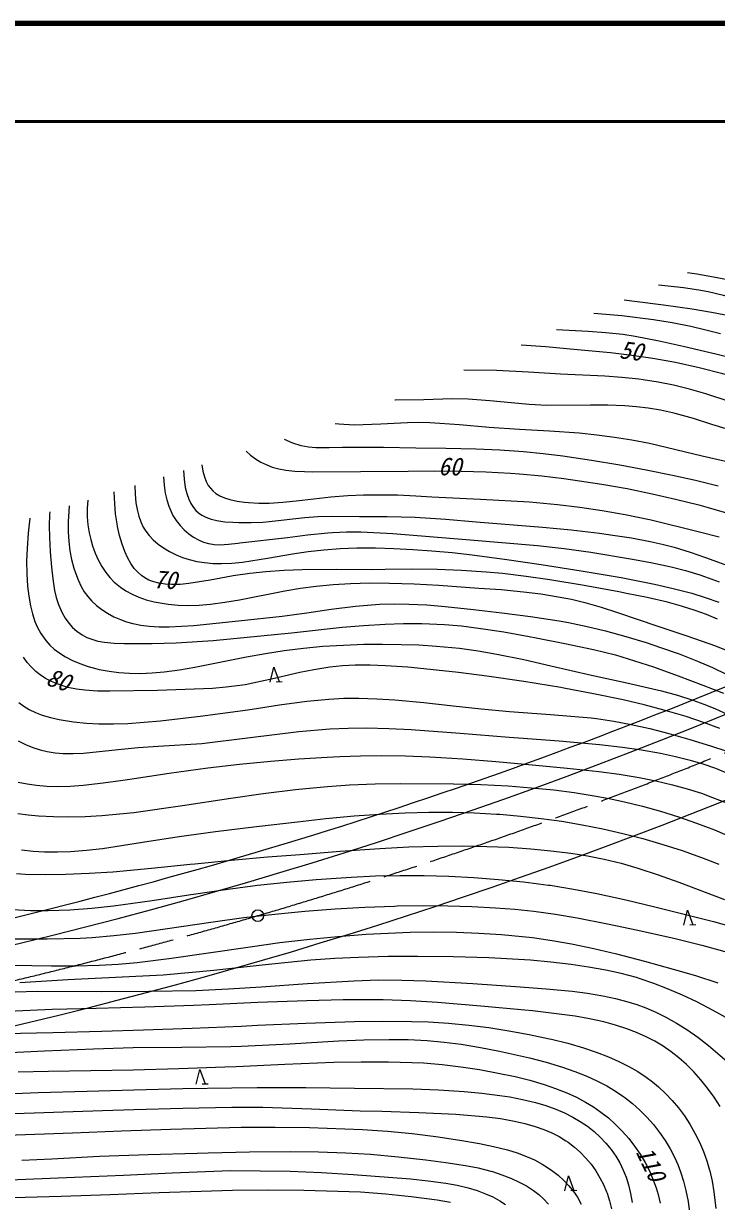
# Model space of a CAD drawing. Units: millimetres at full size, sheet at 1:1000; details may follow other scales. Extents: x 40000 to 680000, y 20000 to 380000.
# Drawn here: x 435110 to 505894, y 259732 to 380000 of the extents above; entities that cross this region are included whole.
import ezdxf
from ezdxf.enums import TextEntityAlignment as Align

# ---------------------------------------------------------------- set-up
doc = ezdxf.new("R2010")
doc.units = ezdxf.units.MM
doc.header["$LTSCALE"] = 1000
doc.linetypes.add('CHAIN', pattern=[18.5, 12, -1.5, 3.5, -1.5])
for name, color, linetype, lineweight in [('M-BGD', 7, 'Continuous', 25), ('M-BMK', 2, 'CHAIN', 13), ('M-BMK-SRVR', 3, 'Continuous', 25), ('M-STR-STR1', 1, 'Continuous', 25), ('M-TTL', 2, 'Continuous', 140), ('M-TTL-LINE', 7, 'Continuous', 50)]:
    doc.layers.add(name, color=color, linetype=linetype, lineweight=lineweight)
doc.layers.add('M-BGD-HTXT', color=7, linetype='Continuous')
doc.styles.add('ＭＳ ゴシック', font='')
doc.styles.get('ＭＳ ゴシック').set_extended_font_data('MS Gothic')

# ---------------------------------------------------------------- blocks, each defined once
blk = doc.blocks.new('BUHIN17')
at = {"color": 7, "linetype": 'Continuous', "lineweight": 25}
blk.add_line((-706, -282), (-595, -872), dxfattribs=at)
blk.add_lwpolyline([(-818, 311), (737, 139), (-649, -588)], dxfattribs=at)
blk = doc.blocks.new('BUHIN20')
at = {"color": 3, "linetype": 'Continuous', "lineweight": 25}
blk.add_circle((0, 0), 597, dxfattribs=at)

msp = doc.modelspace()

# ---------------------------------------------------------------- linework, layer by layer
at = {"layer": 'M-BGD'}
for points in [[(528330, 345404), (526330, 346618), (524294, 347784), (523244, 348337), (521786, 349037), (520301, 349684), (517616, 350733), (515456, 351502), (513277, 352213), (511292, 352800), (509292, 353329), (508047, 353625), (505982, 354044), (503897, 354407), (502920, 354558)], [(528086, 343680), (526749, 344205), (525712, 344670), (524685, 345182), (521250, 347051), (519961, 347687), (518645, 348267), (517933, 348557), (515957, 349282), (513959, 349953), (511055, 350921), (508136, 351829), (506603, 352245), (505048, 352604), (504099, 352786), (502543, 353018), (500966, 353192), (499981, 353278)], [(507351, 350124), (505379, 350505), (503399, 350836), (500469, 351259), (497538, 351623), (496735, 351714), (496453, 351742)], [(506298, 348311), (504793, 348709), (503277, 349065), (501373, 349428), (499449, 349735), (496234, 350143), (493375, 350402)], [(526379, 335924), (524147, 337838), (522749, 338981), (521313, 340077), (520173, 340877), (519002, 341624), (517657, 342383), (516530, 342935), (515376, 343432), (513964, 343967), (512519, 344451), (509140, 345422), (505831, 346257), (502508, 347037), (500054, 347569), (497592, 348041), (496340, 348238), (494578, 348430), (492799, 348564), (489556, 348739)], [(517859, 340169), (516109, 341012), (514662, 341642), (513182, 342220), (510408, 343161), (508480, 343728), (506540, 344251), (504131, 344843), (501710, 345376), (499383, 345810), (497239, 346118), (495076, 346368), (490955, 346755), (488450, 346985), (485936, 347163)], [(520905, 335582), (519689, 336095), (519063, 336464), (518467, 336885), (516793, 338126), (516136, 338511), (515452, 338843), (514558, 339199), (513626, 339504), (509893, 340509), (504796, 342206), (503157, 342664), (501492, 343066), (499952, 343379), (498402, 343632), (497956, 343692), (496238, 343875), (494504, 343998), (489966, 344213), (486702, 344415), (483432, 344573), (480085, 344616)], [(509462, 337834), (505419, 339068), (503563, 339661), (501684, 340197), (501404, 340266), (500162, 340526), (498909, 340727), (497726, 340866), (496540, 340960), (494782, 341021), (493013, 341023), (488576, 340999), (486751, 341104), (484920, 341270), (482727, 341483), (480517, 341637), (478889, 341666), (476002, 341576), (473103, 341547), (473043, 341550)], [(508773, 334848), (504434, 335820), (499046, 337119), (497261, 337462), (495465, 337747), (493670, 337979), (491870, 338167), (488830, 338395), (485786, 338564), (482671, 338740), (479637, 339019), (476597, 339237), (475466, 339262), (474320, 339240), (471611, 339090), (468873, 339000), (467332, 339093), (466953, 339139)], [(506053, 332772), (503739, 333349), (501408, 333868), (498729, 334405), (496033, 334900), (493119, 335397), (490192, 335834), (488191, 336083), (486185, 336282), (483763, 336451), (481327, 336560), (478259, 336627), (475189, 336635), (471895, 336707), (468531, 336719), (467706, 336701), (466331, 336663), (464954, 336686), (464217, 336754), (463483, 336884), (462615, 337141), (461759, 337537)], [(457837, 336326), (458289, 335920), (458791, 335551), (459355, 335213), (459947, 334928), (460519, 334713), (461198, 334524), (461896, 334393), (462840, 334292), (463802, 334250), (464666, 334240), (474415, 334280), (477108, 334318), (479808, 334296), (482327, 334217), (484842, 334077), (485789, 334008), (488047, 333804), (490310, 333538), (494190, 332968), (496760, 332512), (499327, 331994), (501715, 331453), (504091, 330853), (505047, 330594), (506903, 330057)], [(451436, 334351), (451506, 333481), (451635, 332629), (451781, 332013), (451982, 331429), (452196, 330980), (452455, 330574), (452695, 330288), (452969, 330037), (453332, 329789), (453737, 329586), (454272, 329396), (454846, 329258), (455658, 329138), (456501, 329076), (457115, 329055), (458349, 329047), (459551, 329098), (460216, 329152), (463829, 329581), (465172, 329668), (466530, 329695), (469430, 329665), (472271, 329660), (475116, 329603), (478237, 329388), (481356, 329117), (488129, 328584), (491041, 328300), (493958, 327954), (495296, 327771), (497214, 327474), (499131, 327117), (500360, 326843), (501578, 326530), (503192, 326040), (504789, 325492), (506752, 324772)], [(453332, 334936), (453430, 334308), (453583, 333716), (453759, 333257), (453984, 332838), (454192, 332548), (454434, 332288), (454764, 332021), (455147, 331792), (455642, 331573), (456188, 331401), (456932, 331241), (457698, 331138), (458103, 331102), (459159, 331042), (460188, 331043), (461581, 331121), (462951, 331258), (464775, 331473), (466507, 331670), (468231, 331805), (469833, 331877), (471444, 331896), (473318, 331864), (475193, 331773), (476810, 331680), (481797, 331440), (486786, 331156), (489672, 330903), (491945, 330623), (494221, 330283), (496556, 329871), (498880, 329401), (499232, 329324), (504034, 328150), (506175, 327595)], [(449417, 333728), (449473, 332875), (449587, 332036), (449736, 331363), (449944, 330707), (450139, 330236), (450375, 329778), (450705, 329258), (451095, 328759), (451527, 328305), (452000, 327896), (452482, 327556), (452990, 327271), (453482, 327062), (453988, 326912), (454046, 326899), (454592, 326816), (455146, 326792), (456059, 326845), (456988, 326960), (457209, 326989), (462061, 327516), (464123, 327787), (466189, 327997), (466657, 328029), (468112, 328089), (469580, 328090), (472828, 327944), (480312, 327333), (487625, 326713), (490343, 326398), (493054, 326024), (497121, 325357), (499199, 324968), (501263, 324520), (502735, 324144), (504198, 323708), (504672, 323551), (506187, 322988)], [(506015, 319171), (504879, 319653), (503711, 320082), (502313, 320524), (500892, 320911), (498816, 321392), (496711, 321819), (495919, 321971), (492390, 322620), (488867, 323207), (486458, 323552), (484035, 323838), (482359, 323994), (479862, 324147), (477363, 324240), (474712, 324277), (472052, 324254), (470652, 324219), (467113, 324256), (463563, 324232), (461742, 324158), (459862, 324020), (458218, 323841), (456507, 323594), (456363, 323570), (454182, 323164), (452009, 322820), (451109, 322739), (450232, 322720), (449568, 322759), (448925, 322856), (448405, 322992), (447906, 323184), (447516, 323391), (447151, 323642), (446773, 323979), (446427, 324370), (446076, 324867), (445758, 325423), (445443, 326110), (445170, 326849), (444912, 327741), (444712, 328649), (444665, 328912), (444512, 329937), (444422, 330948), (444384, 332175)], [(446483, 332823), (446503, 331935), (446582, 331067), (446701, 330374), (446878, 329696), (447085, 329131), (447346, 328593), (447599, 328181), (447954, 327718), (448361, 327287), (448853, 326859), (449399, 326465), (450029, 326089), (450692, 325764), (451358, 325497), (452045, 325278), (452815, 325088), (453597, 324957), (454470, 324876), (455345, 324855), (456401, 324898), (457470, 325003), (460033, 325409), (462599, 325866), (464188, 326101), (465773, 326275), (467464, 326398), (469154, 326461), (471052, 326466), (472952, 326411), (474888, 326303), (476825, 326153), (478883, 325988), (480937, 325763), (484465, 325284), (487993, 324758), (492073, 324130), (496151, 323442), (499573, 322756), (501472, 322322), (503363, 321828), (504751, 321408), (506127, 320929)], [(439780, 330754), (439723, 330174), (439667, 329141), (439670, 328094), (439731, 327129), (439853, 326161), (440025, 325272), (440255, 324395), (440407, 323925), (440680, 323210), (441011, 322512), (441318, 321986), (441676, 321484), (442093, 321012), (442555, 320580), (443098, 320159), (443680, 319785), (444340, 319435), (445028, 319139), (445637, 318926), (446265, 318750), (447101, 318580), (447948, 318469), (448956, 318405), (449976, 318401), (451245, 318458), (452514, 318555), (457058, 319000), (461526, 319498), (464036, 319824), (466523, 320197), (469012, 320510), (471456, 320703), (472960, 320747), (474465, 320731), (476320, 320641), (478177, 320492), (481062, 320179), (483954, 319824), (486892, 319450), (489825, 319016), (490789, 318848), (492684, 318448), (494567, 317990), (496639, 317420), (498697, 316791), (500162, 316309), (502071, 315632), (503965, 314896), (505473, 314251), (506955, 313551)], [(441665, 331336), (441615, 330500), (441624, 329650), (441693, 328820), (441821, 327994), (441972, 327323), (442164, 326659), (442436, 325911), (442765, 325186), (443113, 324555), (443515, 323951), (443928, 323436), (444383, 322965), (444508, 322851), (445022, 322438), (445573, 322073), (446209, 321728), (446877, 321435), (447647, 321166), (448438, 320954), (449878, 320703), (450888, 320615), (451901, 320587), (453046, 320621), (454192, 320716), (455687, 320913), (457184, 321171), (461790, 322070), (463402, 322343), (465009, 322554), (466753, 322720), (468504, 322826), (470491, 322881), (472486, 322876), (474997, 322799), (477519, 322662), (481611, 322363), (483895, 322206), (486182, 321989), (487960, 321765), (489727, 321481), (491088, 321214), (492449, 320898), (494115, 320419), (495777, 319878), (499889, 318459), (502852, 317485), (505796, 316454), (507053, 315946)], [(437790, 330140), (437770, 329881), (437728, 328731), (437745, 327568), (437833, 326049), (437966, 324511), (438089, 323310), (438272, 322113), (438440, 321381), (438666, 320668), (439040, 319824), (439356, 319292), (439730, 318783), (440123, 318346), (440556, 317955), (441090, 317579), (441569, 317328), (442081, 317128), (442712, 316954), (443376, 316835), (444365, 316740), (445379, 316704), (445679, 316700), (448237, 316709), (450717, 316778), (454467, 316993), (462473, 317774), (467648, 318360), (469842, 318555), (472050, 318691), (473921, 318749), (475801, 318748), (478096, 318653), (479845, 318497), (481588, 318282), (484177, 317880), (486770, 317415), (487469, 317286), (490407, 316716), (493327, 316088), (495573, 315528), (497515, 314948), (499448, 314307), (501979, 313396), (504500, 312437), (506620, 311641)], [(435764, 329515), (435585, 327956), (435465, 326389), (435423, 325108), (435442, 323815), (435525, 322558), (435644, 321548), (435824, 320535), (436023, 319736), (436277, 318964), (436546, 318329), (436866, 317728), (437380, 316993), (437793, 316536), (438253, 316119), (438802, 315707), (439401, 315333), (440102, 314971), (440845, 314656), (441702, 314363), (442586, 314123), (442848, 314063), (443852, 313872), (444853, 313742), (445939, 313664), (447022, 313647), (448250, 313693), (449484, 313798), (451052, 314005), (452616, 314271), (457884, 315333), (459818, 315692), (461736, 315988), (463722, 316232), (465700, 316415), (467781, 316545), (469870, 316616), (471783, 316631), (473702, 316602), (475501, 316552), (477308, 316442), (479658, 316212), (481555, 315945), (483452, 315617), (486221, 315055), (488983, 314433), (493132, 313478), (496726, 312694), (500294, 311855), (501902, 311413), (503487, 310915), (504608, 310515), (505721, 310070), (507059, 309462)], [(506249, 308034), (504681, 308611), (502795, 309233), (500893, 309797), (500651, 309865), (498510, 310433), (496350, 310944), (493338, 311578), (490303, 312154), (490008, 312208), (486228, 312821), (482433, 313375), (479539, 313746), (476631, 314063), (474354, 314280), (472075, 314436), (470532, 314487), (468992, 314477), (467698, 314413), (466411, 314288), (466184, 314259), (464758, 314028), (463340, 313737), (460561, 313088), (457762, 312497), (457201, 312404), (455807, 312228), (454405, 312112), (451608, 311993), (448804, 311915), (443922, 311818), (442651, 311844), (441383, 311932), (440511, 312048), (439645, 312224), (439333, 312306), (438634, 312534), (437956, 312819), (437368, 313129), (436812, 313489), (436370, 313837), (435914, 314273), (435494, 314760), (435098, 315315)], [(434618, 310682), (435129, 310304), (435677, 309974), (436330, 309657), (437026, 309387), (437867, 309133), (438743, 308931), (440226, 308696), (441528, 308569), (442814, 308503), (444295, 308493), (445773, 308544), (447441, 308658), (449107, 308813), (453440, 309317), (457744, 309878), (458454, 309981), (461256, 310432), (464060, 310822), (466283, 311033), (467812, 311105), (469352, 311118), (471193, 311065), (473035, 310952), (476007, 310679), (478993, 310344), (481862, 310020), (484745, 309748), (488929, 309457), (493109, 309107), (493625, 309046), (495399, 308773), (497165, 308440), (499097, 308011), (501028, 307520), (503161, 306914), (505282, 306253), (506942, 305715)], [(434568, 306757), (435301, 306390), (436064, 306077), (436796, 305838), (437539, 305658), (438348, 305533), (439171, 305468), (440187, 305457), (441218, 305507), (444783, 305892), (446834, 306081), (448874, 306209), (453313, 306476), (458269, 307096), (463230, 307721), (466400, 307995), (468259, 308067), (470130, 308080), (472422, 308027), (474717, 307914), (479703, 307540), (484707, 307129), (485679, 307060), (489823, 306762), (493963, 306405), (496312, 306125), (498244, 305845), (500168, 305505), (501699, 305178), (503212, 304794), (504508, 304407), (505789, 303961), (506913, 303508)], [(434553, 302557), (435480, 302362), (436420, 302226), (437491, 302137), (438573, 302108), (439878, 302141), (441203, 302234), (443232, 302464), (445262, 302754), (445956, 302858), (449991, 303467), (453950, 304004), (457173, 304385), (460372, 304702), (463241, 304929), (466117, 305097), (467427, 305152), (469543, 305236), (471671, 305260), (474140, 305222), (476621, 305123), (479977, 304915), (483352, 304645), (487434, 304278), (490657, 303988), (493872, 303638), (495949, 303355), (498009, 303015), (499715, 302675), (501403, 302279), (502889, 301870), (504355, 301404), (505504, 300991), (506925, 300417)], [(434543, 299359), (435581, 299218), (436622, 299118), (438159, 299028), (439681, 298999), (441390, 299031), (443098, 299123), (446388, 299435), (451355, 300145), (456295, 300897), (459590, 301370), (462902, 301785), (463934, 301897), (466168, 302107), (468418, 302258), (471022, 302366), (473632, 302415), (479018, 302373), (481815, 302293), (484620, 302154), (486958, 301980), (489289, 301747), (491353, 301483), (493407, 301160), (494950, 300873), (496485, 300547), (498342, 300091), (500184, 299576), (502029, 298998), (503865, 298359), (505690, 297661), (507500, 296904)], [(434891, 295640), (436080, 295510), (437262, 295440), (438590, 295426), (439920, 295472), (441554, 295599), (443182, 295786), (447277, 296403), (451021, 296985), (454725, 297502), (458904, 298024), (463092, 298499), (465987, 298829), (468888, 299100), (471495, 299285), (474104, 299411), (476506, 299468), (478919, 299466), (481173, 299405), (483426, 299284), (483766, 299261), (485875, 299084), (487990, 298846), (490090, 298550), (492192, 298193), (494273, 297778), (496342, 297304), (498377, 296776), (500405, 296189), (502394, 295549), (504363, 294854), (506122, 294176)], [(434393, 293206), (435272, 293163), (437342, 293127), (439392, 293152), (441807, 293247), (444215, 293402), (448173, 293751), (452137, 294161), (452612, 294211), (456326, 294587), (460046, 294904), (463378, 295164), (467438, 295502), (471521, 295782), (474472, 295928), (477432, 296015), (479945, 296032), (482453, 295988), (484693, 295893), (486927, 295737), (488972, 295536), (491009, 295276), (492722, 295007), (494437, 294688), (496152, 294255), (497850, 293765), (499953, 293086), (502054, 292343), (506706, 290573)], [(433982, 289534), (435804, 289454), (437619, 289434), (439854, 289500), (442071, 289683), (444287, 289927), (448235, 290467), (452186, 291067), (452472, 291110), (455741, 291595), (459014, 292020), (461993, 292348), (464989, 292618), (468581, 292855), (471058, 292965), (473538, 293015), (476051, 293004), (478563, 292934), (481104, 292802), (483642, 292610), (486195, 292356), (488752, 292042), (488911, 292020), (491295, 291624), (493668, 291169), (496626, 290531), (499591, 289829), (505584, 288304), (508095, 287593)], [(434082, 286546), (437506, 286552), (440904, 286617), (442136, 286681), (444344, 286879), (446556, 287138), (454486, 288291), (457619, 288714), (460768, 289077), (463853, 289374), (466943, 289610), (469979, 289783), (473019, 289895), (473279, 289902), (475869, 289945), (478459, 289927), (480899, 289852), (483335, 289716), (485289, 289562), (487239, 289365), (489458, 289055), (491678, 288685), (494772, 288089), (497876, 287430), (501677, 286590), (504397, 285903), (507113, 285155)], [(433946, 283857), (437954, 283783), (440406, 283793), (442847, 283864), (444767, 283970), (446700, 284130), (450236, 284576), (453767, 285082), (458244, 285741), (461297, 286158), (464366, 286516), (467231, 286791), (470113, 287008), (472360, 287133), (474621, 287218), (476969, 287250), (479328, 287221), (481626, 287134), (483923, 286987), (487105, 286681), (489097, 286385), (491076, 286031), (493368, 285553), (495673, 285011), (498549, 284266), (501468, 283459), (503750, 282790), (506018, 282062)], [(507222, 278312), (505565, 279237), (503893, 280103), (502410, 280807), (500904, 281455), (499510, 281991), (498099, 282470), (497721, 282587), (496159, 282995), (494586, 283345), (492825, 283670), (491053, 283936), (488974, 284180), (486886, 284366), (482638, 284606), (478986, 284709), (475339, 284753), (472343, 284732), (469342, 284651), (466904, 284535), (464467, 284368), (459502, 283863), (454535, 283311), (449385, 282825), (439646, 282350), (434718, 282064)], [(434258, 281142), (436524, 281188), (443090, 281162), (447896, 281195), (452710, 281281), (456034, 281435), (459367, 281650), (464105, 281987), (468847, 282264), (471356, 282350), (473768, 282328), (476190, 282247), (480991, 281969), (485845, 281637), (488495, 281445), (491148, 281192), (492722, 280986), (494291, 280719), (495569, 280446), (496840, 280112), (497761, 279825), (498671, 279499), (499705, 279052), (500726, 278544), (501802, 277938), (502853, 277277), (503977, 276495), (505081, 275653), (506985, 274036)], [(506261, 269414), (505651, 270370), (504991, 271291), (504310, 272143), (503578, 272960), (502834, 273702), (502053, 274397), (501277, 275009), (500461, 275575), (500453, 275580), (499603, 276087), (498718, 276546), (497734, 276984), (496724, 277367), (495566, 277739), (494373, 278058), (492929, 278375), (491453, 278636), (489278, 278939), (487094, 279182), (486320, 279262), (481824, 279686), (477410, 280044), (474630, 280213), (471850, 280321), (471474, 280331), (467760, 280305), (464041, 280220), (459059, 280038), (454069, 279812), (452472, 279737), (447498, 279575), (442516, 279448), (438035, 279316), (433542, 279124)], [(433114, 276886), (438102, 276987), (443099, 277107), (447366, 277243), (452349, 277415), (457344, 277633), (459004, 277718), (463961, 277940), (468920, 278103), (471829, 278142), (474755, 278120), (476463, 278074), (478536, 277937), (480605, 277739), (482644, 277484), (484699, 277167), (486753, 276788), (488831, 276343), (489051, 276293), (490695, 275879), (492325, 275407), (493601, 274980), (494859, 274496), (495919, 274027), (496948, 273506), (497846, 272987), (498710, 272418), (499356, 271938), (499978, 271423), (500691, 270760), (501365, 270050), (502011, 269282), (502617, 268467), (503181, 267606), (503694, 266713), (504154, 265793), (504562, 264840), (504906, 263887), (505193, 262911), (505203, 262872), (505446, 261798), (505629, 260715), (505829, 259009)], [(432283, 274867), (437267, 275096), (442261, 275326), (446297, 275461), (451281, 275493), (456281, 275546), (457342, 275580), (462326, 275826), (467320, 276116), (469887, 276224), (472455, 276271), (474394, 276252), (476344, 276174), (478076, 276010), (479814, 275785), (481778, 275465), (483745, 275083), (486795, 274392), (488487, 273950), (490163, 273449), (491420, 273015), (492653, 272527), (493683, 272058), (494694, 271532), (495579, 271005), (496436, 270426), (496534, 270354), (497317, 269735), (498072, 269060), (498788, 268339), (499461, 267575), (500080, 266781), (500651, 265951), (501159, 265108), (501612, 264238), (501944, 263503), (502234, 262754), (502533, 261819), (502777, 260859), (502993, 259738), (503151, 258605)], [(434550, 272964), (437647, 273044), (446302, 273175), (450984, 273292), (455679, 273470), (456818, 273525), (461801, 273755), (466794, 273948), (469592, 274002), (472394, 273997), (475981, 273876), (477885, 273709), (479797, 273481), (481690, 273194), (483599, 272844), (485329, 272474), (486817, 272102), (488300, 271668), (489463, 271271), (490611, 270814), (491585, 270365), (492532, 269863), (493321, 269384), (494092, 268852), (494850, 268256), (495581, 267604), (496274, 266906), (496931, 266157), (497536, 265378), (498098, 264557), (498595, 263723), (499038, 262864), (499411, 262013), (499729, 261136), (499934, 260439), (500140, 259542)], [(431625, 270650), (436611, 270840), (441607, 271001), (446393, 271137), (451381, 271253), (456380, 271342), (458970, 271380), (463945, 271364), (468935, 271302), (474874, 271218), (477490, 271118), (480108, 270959), (481930, 270792), (483765, 270562), (484774, 270406), (486088, 270152), (487400, 269836), (488458, 269524), (489494, 269155), (490373, 268782), (491234, 268351), (491986, 267910), (492709, 267416), (492726, 267404), (493391, 266875), (494027, 266291), (494606, 265678), (495139, 265026), (495604, 264365), (496015, 263675), (496377, 262941), (496669, 262204), (496906, 261437), (497116, 260537), (497270, 259609)], [(433196, 268673), (438181, 268863), (443176, 269015), (446393, 269108), (451381, 269257), (456379, 269348), (459538, 269351), (464515, 269188), (469512, 268994), (471710, 268946), (475483, 268827), (479283, 268646), (482421, 268378), (483848, 268189), (485266, 267941), (486327, 267700), (487376, 267400), (488246, 267091), (489090, 266728), (489816, 266354), (490523, 265921), (490747, 265768), (491378, 265286), (491983, 264748), (492556, 264156), (493085, 263523), (493562, 262860), (493992, 262157), (494359, 261446), (494669, 260713), (494721, 260571), (494968, 259778), (495157, 258972)], [(433394, 266507), (440127, 266729), (445112, 266929), (450106, 267122), (457324, 267326), (460825, 267330), (464329, 267273), (469743, 267087), (472275, 266900), (474801, 266653), (477226, 266356), (479675, 265996), (481685, 265654), (483116, 265358), (484531, 265003), (485527, 264696), (486502, 264332), (487306, 263972), (488095, 263551), (488373, 263385), (489057, 262926), (489710, 262416), (490292, 261887), (490830, 261318), (491286, 260750), (491690, 260152), (492075, 259444)], [(434944, 263941), (438010, 264080), (442874, 264340), (447856, 264529), (452850, 264669), (453980, 264698), (458200, 264796), (462421, 264833), (465230, 264802), (468047, 264711), (470562, 264568), (473369, 264296), (476192, 263982), (478235, 263724), (480268, 263407), (481561, 263149), (482844, 262831), (482999, 262788), (483981, 262465), (484947, 262083), (485746, 261713), (486483, 261317), (487199, 260865), (487740, 260457), (488236, 260008), (488731, 259444)], [(430367, 261808), (435347, 262003), (440330, 262215), (445304, 262431), (450298, 262643), (456245, 262875), (459291, 262874), (462345, 262813), (465540, 262688), (468794, 262499), (474623, 262027), (476431, 261843), (478240, 261598), (479399, 261386), (480537, 261116), (481436, 260846), (482311, 260520), (483043, 260188), (483748, 259801), (484353, 259404)], [(432835, 260095), (438969, 260259), (443954, 260443), (448948, 260635), (456465, 260873), (460091, 260902), (463728, 260871), (469544, 260699), (472106, 260493), (474711, 260222), (476024, 260068), (477373, 259889), (478720, 259648)]]:
    msp.add_lwpolyline(points, dxfattribs=at)
at = {"layer": 'M-BMK'}
for start, end in [(286.36137, 297.59588), (275.12685, 286.36137)]:
    msp.add_arc((315378, 778260), 510000, start, end, dxfattribs=at)
at = {"layer": 'M-STR-STR1'}
for centre, radius, start, end in [((315378, 778260), 503750, 286.36137, 297.59588), ((318070, 768439), 496250, 270.87687, 296.32529), ((315378, 778260), 514500, 275.62886, 297.59588), ((315378, 778260), 503750, 275.12685, 286.36137)]:
    msp.add_arc(centre, radius, start, end, dxfattribs=at)
at = {"layer": 'M-TTL'}
msp.add_line((680000, 380000), (40000, 380000), dxfattribs=at)
at = {"layer": 'M-TTL-LINE'}
msp.add_line((40000, 370000), (680000, 370000), dxfattribs=at)

# ---------------------------------------------------------------- block references
at = {"layer": 'M-BGD', "rotation": 82.51266}
for p in [(460728, 313526), (502991, 288712), (453174, 272461), (490834, 261584)]:
    msp.add_blockref('BUHIN17', p, dxfattribs=at)
at = {"layer": 'M-BMK-SRVR', "rotation": 82.51266}
msp.add_blockref('BUHIN20', (459042, 288913), dxfattribs=at)

# ---------------------------------------------------------------- texts
at = {"layer": 'M-BGD-HTXT', "style": 'ＭＳ ゴシック', "oblique": 15, "width": 0.95}
for s, rotation, p in [('50', 352.559, (495831, 345294)), ('60', 359.281, (477451, 333328)), ('70', 356.411, (448308, 321830)), ('80', 340.995, (437096, 312003)), ('110', 295.481, (497125, 264553))]:
    msp.add_text(s, height=1833, rotation=rotation, dxfattribs=at).set_placement(p, align=Align.BOTTOM_LEFT)

doc.saveas('drawing.dxf')
